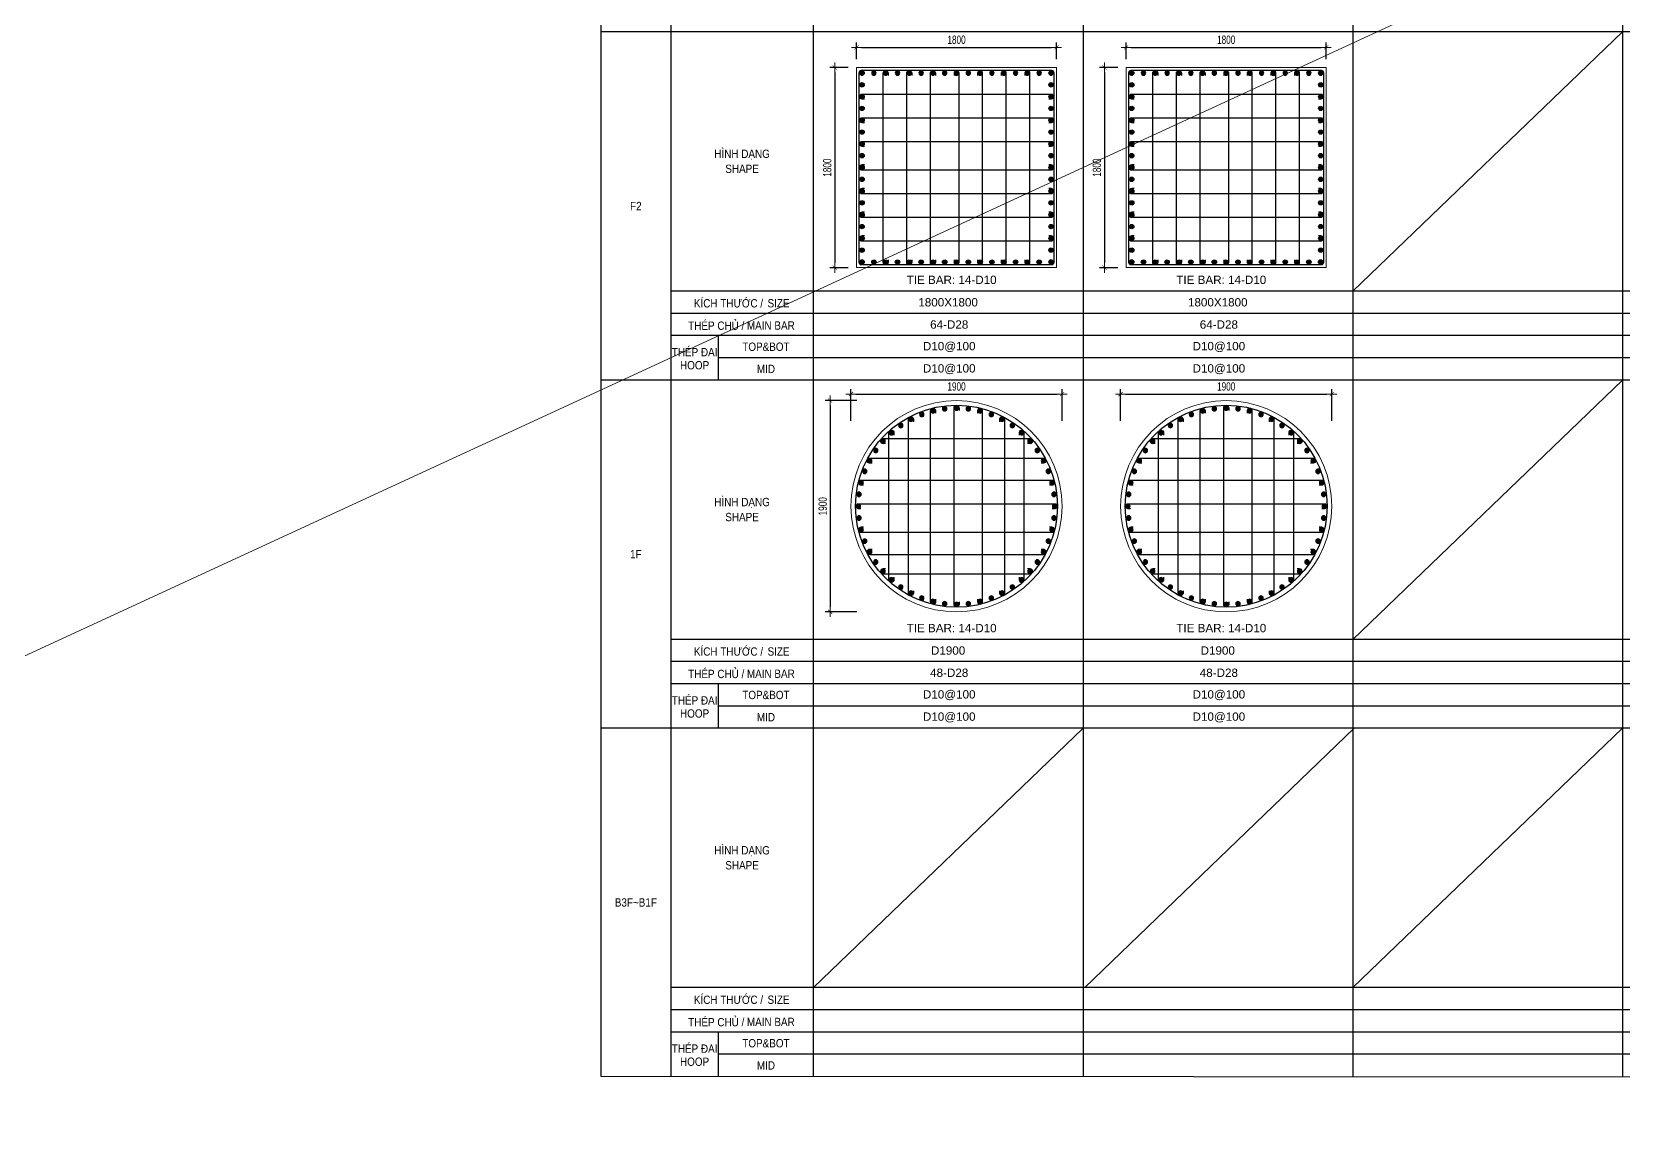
# Model space of a CAD drawing. Header units: millimetres. Extents: x 61878 to 380960, y -19809 to 191918.
# Drawn here: x 351893 to 366211, y 67508 to 77389 of the extents above; entities that cross this region are included whole.
import ezdxf
from ezdxf.enums import TextEntityAlignment as Align

# ---------------------------------------------------------------- set-up
doc = ezdxf.new("R2010")
doc.units = ezdxf.units.MM
doc.linetypes.add('CENTER2', pattern=[1.125, 0.75, -0.125, 0.125, -0.125])
doc.layers.get('Defpoints').update_dxf_attribs({"color": 151, "lineweight": 9})
for name, color, linetype in [('2', 2, 'Continuous'), ('A-ANNO-LEAD', 4, 'Continuous'), ('CEN', 1, 'CENTER2'), ('STL', 3, 'Continuous'), ('TIT1', 3, 'Continuous')]:
    doc.layers.add(name, color=color, linetype=linetype)
for name, color, linetype, lineweight in [('NDC_S_CONTINUOUS', 3, 'Continuous', 20), ('NDC_S_DIM', 1, 'Continuous', 15), ('NDC_S_VN TEXT', 7, 'Continuous', 20)]:
    doc.layers.add(name, color=color, linetype=linetype, lineweight=lineweight)
doc.styles.add('NDC_ARIAL', font='arial.ttf', dxfattribs={"width": 0.85})
doc.styles.add('NDC_DIM', font='', dxfattribs={"width": 0.75})
doc.styles.get('NDC_DIM').set_extended_font_data('Dotum')
doc.dimstyles.new('NDC_dim_30', dxfattribs={"dimscale": 30, "dimtxt": 2.5, "dimasz": 1.5, "dimexe": 1.5, "dimexo": 2.5, "dimgap": 1, "dimtad": 1, "dimdec": 0, "dimzin": 0, "dimdsep": 46, "dimtxsty": 'NDC_DIM', "dimblk": 'DIMMARK', "dimcen": 0.09, "dimdle": 1.2, "dimclrd": 1, "dimclre": 1, "dimclrt": 3, "dimadec": 0, "dimazin": 0, "dimtfac": 1, "dimtdec": 0, "dimtix": 1, "dimtofl": 0, "dimtmove": 0, "dimatfit": 3, "dimfxl": 8, "dimfxlon": 1, "dimtolj": 1, "dimtzin": 0, "dimarcsym": 0})

# ---------------------------------------------------------------- blocks, each defined once
blk = doc.blocks.new('8')
at = {"layer": '2'}
blk.add_hatch(color=256, dxfattribs=at).paths.add_polyline_path([(20, 0, 0.386127), (2, 20), (-2, 20, 0.386127), (-20, 0, 1)])
blk.add_circle((0, 0), 20, dxfattribs=at)
blk = doc.blocks.new('5')
at = {"layer": 'CEN', "rotation": 180}
blk.add_blockref('8', (0, 0), dxfattribs=at)
blk = doc.blocks.new('*U1845')
at = {"layer": 'STL', "xscale": -1}
blk.add_blockref('5', (0, 0), dxfattribs=at)
blk = doc.blocks.new('*U1846')
at = {"layer": 'NDC_S_DIM', "color": 0, "linetype": 'ByBlock', "lineweight": -2, "transparency": 16777216}
for p, rotation in [((295928, 68706), 13.84615384615385), ((296033, 68725), 6.923076923076879), ((296246, 68725), 353.0769230769231), ((296351, 68706), 346.1538461538463), ((295638, 68575), 34.61538461538463), ((295729, 68631), 27.69230769230768), ((295827, 68674), 20.76923076923077), ((296453, 68674), 339.2307692307693), ((296550, 68631), 332.3076923076924), ((296642, 68575), 325.3846153846154), ((295479, 68434), 48.46153846153847), ((295554, 68510), 41.53846153846155), ((296726, 68510), 318.4615384615385), ((296801, 68434), 311.5384615384615), ((295413, 68350), 55.38461538461539), ((296867, 68350), 304.6153846153847), ((295314, 68162), 69.23076923076923), ((295358, 68259), 62.30769230769234), ((296922, 68259), 297.6923076923077), ((296966, 68162), 290.7692307692308), ((295282, 68060), 76.15384615384617), ((296998, 68060), 283.8461538461539), ((295256, 67848), 90), ((295263, 67955), 83.0769230769231), ((297017, 67955), 276.923076923077), ((297023, 67848), 270), ((295263, 67742), 96.92307692307695), ((297017, 67742), 263.0769230769231), ((295282, 67637), 103.8461538461538), ((296998, 67637), 256.1538461538462), ((295314, 67535), 110.7692307692308), ((295358, 67438), 117.6923076923077), ((296922, 67438), 242.3076923076923), ((296966, 67535), 249.2307692307693), ((295413, 67347), 124.6153846153847), ((296867, 67347), 235.3846153846154), ((295479, 67263), 131.5384615384615), ((295554, 67187), 138.4615384615385), ((296726, 67187), 221.5384615384615), ((296801, 67263), 228.4615384615385), ((295638, 67121), 145.3846153846154), ((295729, 67066), 152.3076923076923), ((295827, 67022), 159.2307692307693), ((295928, 66991), 166.1538461538462), ((296351, 66991), 193.8461538461539), ((296453, 67022), 200.7692307692307), ((296550, 67066), 207.6923076923077), ((296642, 67121), 214.6153846153846), ((296033, 66971), 173.0769230769232), ((296140, 66965), 180), ((296246, 66971), 186.9230769230768)]:
    blk.add_blockref('*U1845', p, dxfattribs=dict(at, rotation=rotation))
blk.add_blockref('*U1845', (296140, 68732), dxfattribs=at)
blk = doc.blocks.new('DIMMARK')
at = {"layer": 'NDC_S_DIM', "color": 1}
blk.add_line((-1.5, 0), (1, 0), dxfattribs=at)
at = {"layer": 'NDC_S_DIM', "color": 2, "const_width": 0.1}
blk.add_lwpolyline([(-0.42, -0.42), (0.42, 0.42)], dxfattribs=at)
blk = doc.blocks.new('*D1904')
at = {"layer": 'Defpoints', "color": 0, "ltscale": 40, "transparency": 16777216}
for p in [(361163, 74130), (359263, 73121), (361163, 73121)]:
    blk.add_point(p, dxfattribs=at)
at = {"layer": 'NDC_S_DIM', "color": 1, "lineweight": -2, "ltscale": 40, "transparency": 16777216}
for p, q in [((359263, 73890), (359263, 74175)), ((361163, 73890), (361163, 74175)), ((359308, 74130), (361118, 74130))]:
    blk.add_line(p, q, dxfattribs=at)
at = {"layer": 'NDC_S_DIM', "color": 1, "lineweight": -2, "ltscale": 40, "transparency": 16777216, "xscale": 45, "yscale": 45, "zscale": 45, "rotation": 180}
blk.add_blockref('DIMMARK', (359263, 74130), dxfattribs=at)
at = {"layer": 'NDC_S_DIM', "color": 1, "lineweight": -2, "ltscale": 40, "transparency": 16777216, "xscale": 45, "yscale": 45, "zscale": 45}
blk.add_blockref('DIMMARK', (361163, 74130), dxfattribs=at)
at = {"layer": 'NDC_S_DIM', "color": 3, "ltscale": 40, "transparency": 16777216, "insert": (360213, 74198), "char_height": 75, "attachment_point": 5, "style": 'NDC_DIM'}
blk.add_mtext('\\A1;1900', dxfattribs=at)
blk = doc.blocks.new('*D1905')
at = {"layer": 'Defpoints', "color": 0, "ltscale": 40, "transparency": 16777216}
for p in [(360213, 74071), (359076, 72171), (360213, 72171)]:
    blk.add_point(p, dxfattribs=at)
at = {"layer": 'NDC_S_DIM', "color": 1, "lineweight": -2, "ltscale": 40, "transparency": 16777216}
for p, q in [((359316, 74071), (359031, 74071)), ((359076, 74026), (359076, 72216)), ((359316, 72171), (359031, 72171))]:
    blk.add_line(p, q, dxfattribs=at)
at = {"layer": 'NDC_S_DIM', "color": 1, "lineweight": -2, "ltscale": 40, "transparency": 16777216, "xscale": 45, "yscale": 45, "zscale": 45}
for p, rotation in [((359076, 74071), 90), ((359076, 72171), 270)]:
    blk.add_blockref('DIMMARK', p, dxfattribs=dict(at, rotation=rotation))
at = {"layer": 'NDC_S_DIM', "color": 3, "ltscale": 40, "transparency": 16777216, "insert": (359009, 73121), "char_height": 75, "attachment_point": 5, "rotation": 90, "style": 'NDC_DIM'}
blk.add_mtext('\\A1;1900', dxfattribs=at)
blk = doc.blocks.new('*D1906')
at = {"layer": 'Defpoints', "color": 0, "ltscale": 40, "transparency": 16777216}
for p in [(361113, 77249), (359313, 77067), (361113, 77067)]:
    blk.add_point(p, dxfattribs=at)
at = {"layer": 'NDC_S_DIM', "color": 1, "lineweight": -2, "ltscale": 40, "transparency": 16777216}
for p, q in [((359313, 77142), (359313, 77294)), ((359358, 77249), (361068, 77249)), ((361113, 77142), (361113, 77294))]:
    blk.add_line(p, q, dxfattribs=at)
at = {"layer": 'NDC_S_DIM', "color": 1, "lineweight": -2, "ltscale": 40, "transparency": 16777216, "xscale": 45, "yscale": 45, "zscale": 45, "rotation": 180}
blk.add_blockref('DIMMARK', (359313, 77249), dxfattribs=at)
at = {"layer": 'NDC_S_DIM', "color": 1, "lineweight": -2, "ltscale": 40, "transparency": 16777216, "xscale": 45, "yscale": 45, "zscale": 45}
blk.add_blockref('DIMMARK', (361113, 77249), dxfattribs=at)
at = {"layer": 'NDC_S_DIM', "color": 3, "ltscale": 40, "transparency": 16777216, "insert": (360213, 77317), "char_height": 75, "attachment_point": 5, "style": 'NDC_DIM'}
blk.add_mtext('\\A1;1800', dxfattribs=at)
blk = doc.blocks.new('*D1907')
at = {"layer": 'Defpoints', "color": 0, "ltscale": 40, "transparency": 16777216}
for p in [(359313, 77067), (359118, 75267), (359313, 75267)]:
    blk.add_point(p, dxfattribs=at)
at = {"layer": 'NDC_S_DIM', "color": 1, "lineweight": -2, "ltscale": 40, "transparency": 16777216}
for p, q in [((359238, 77067), (359073, 77067)), ((359118, 77022), (359118, 75312)), ((359238, 75267), (359073, 75267))]:
    blk.add_line(p, q, dxfattribs=at)
at = {"layer": 'NDC_S_DIM', "color": 1, "lineweight": -2, "ltscale": 40, "transparency": 16777216, "xscale": 45, "yscale": 45, "zscale": 45}
for p, rotation in [((359118, 77067), 90), ((359118, 75267), 270)]:
    blk.add_blockref('DIMMARK', p, dxfattribs=dict(at, rotation=rotation))
at = {"layer": 'NDC_S_DIM', "color": 3, "ltscale": 40, "transparency": 16777216, "insert": (359050, 76167), "char_height": 75, "attachment_point": 5, "rotation": 90, "style": 'NDC_DIM'}
blk.add_mtext('\\A1;1800', dxfattribs=at)
blk = doc.blocks.new('*U1865')
at = {"layer": 'STL', "xscale": -1, "rotation": 270}
blk.add_blockref('5', (0, 0), dxfattribs=at)
blk = doc.blocks.new('*U1866')
at = {"layer": 'NDC_S_DIM', "color": 0, "linetype": 'ByBlock', "lineweight": -2, "transparency": 16777216}
for p in [(308694, 70752), (308801, 70752), (308907, 70752), (309013, 70752), (309119, 70752), (309226, 70752), (309332, 70752), (309438, 70752), (309544, 70752), (309651, 70752), (309757, 70752), (309863, 70752), (309970, 70752), (310076, 70752), (310182, 70752), (310288, 70752), (310395, 70752)]:
    blk.add_blockref('*U1865', p, dxfattribs=at)
blk = doc.blocks.new('*U1859')
at = {"layer": 'STL', "xscale": -1, "rotation": 270}
blk.add_blockref('5', (0, 0), dxfattribs=at)
blk = doc.blocks.new('*U1860')
at = {"layer": 'NDC_S_DIM', "color": 0, "linetype": 'ByBlock', "lineweight": -2, "transparency": 16777216}
for p in [(308694, 70752), (308801, 70752), (308907, 70752), (309013, 70752), (309119, 70752), (309226, 70752), (309332, 70752), (309438, 70752), (309544, 70752), (309651, 70752), (309757, 70752), (309863, 70752), (309970, 70752), (310076, 70752), (310182, 70752), (310288, 70752), (310395, 70752)]:
    blk.add_blockref('*U1859', p, dxfattribs=at)
blk = doc.blocks.new('*U1861')
at = {"layer": 'STL', "xscale": -1, "rotation": 270}
blk.add_blockref('5', (0, 0), dxfattribs=at)
blk = doc.blocks.new('*U1862')
at = {"layer": 'NDC_S_DIM', "color": 0, "linetype": 'ByBlock', "lineweight": -2, "transparency": 16777216}
for p in [(308694, 70752), (308801, 70752), (308907, 70752), (309013, 70752), (309119, 70752), (309226, 70752), (309332, 70752), (309438, 70752), (309544, 70752), (309651, 70752), (309757, 70752), (309863, 70752), (309970, 70752), (310076, 70752), (310182, 70752), (310288, 70752), (310395, 70752)]:
    blk.add_blockref('*U1861', p, dxfattribs=at)
blk = doc.blocks.new('*U1863')
at = {"layer": 'STL', "xscale": -1, "rotation": 270}
blk.add_blockref('5', (0, 0), dxfattribs=at)
blk = doc.blocks.new('*U1864')
at = {"layer": 'NDC_S_DIM', "color": 0, "linetype": 'ByBlock', "lineweight": -2, "transparency": 16777216}
for p in [(308694, 70752), (308801, 70752), (308907, 70752), (309013, 70752), (309119, 70752), (309226, 70752), (309332, 70752), (309438, 70752), (309544, 70752), (309651, 70752), (309757, 70752), (309863, 70752), (309970, 70752), (310076, 70752), (310182, 70752), (310288, 70752), (310395, 70752)]:
    blk.add_blockref('*U1863', p, dxfattribs=at)
blk = doc.blocks.new('*U1889')
at = {"layer": 'STL', "xscale": -1}
blk.add_blockref('5', (0, 0), dxfattribs=at)
blk = doc.blocks.new('*U1890')
at = {"layer": 'NDC_S_DIM', "color": 0, "linetype": 'ByBlock', "lineweight": -2, "transparency": 16777216}
for p, rotation in [((295928, 68706), 13.84615384615385), ((296033, 68725), 6.923076923076879), ((296246, 68725), 353.0769230769231), ((296351, 68706), 346.1538461538463), ((295638, 68575), 34.61538461538463), ((295729, 68631), 27.69230769230768), ((295827, 68674), 20.76923076923077), ((296453, 68674), 339.2307692307693), ((296550, 68631), 332.3076923076924), ((296642, 68575), 325.3846153846154), ((295479, 68434), 48.46153846153847), ((295554, 68510), 41.53846153846155), ((296726, 68510), 318.4615384615385), ((296801, 68434), 311.5384615384615), ((295413, 68350), 55.38461538461539), ((296867, 68350), 304.6153846153847), ((295314, 68162), 69.23076923076923), ((295358, 68259), 62.30769230769234), ((296922, 68259), 297.6923076923077), ((296966, 68162), 290.7692307692308), ((295282, 68060), 76.15384615384617), ((296998, 68060), 283.8461538461539), ((295256, 67848), 90), ((295263, 67955), 83.0769230769231), ((297017, 67955), 276.923076923077), ((297023, 67848), 270), ((295263, 67742), 96.92307692307695), ((297017, 67742), 263.0769230769231), ((295282, 67637), 103.8461538461538), ((296998, 67637), 256.1538461538462), ((295314, 67535), 110.7692307692308), ((295358, 67438), 117.6923076923077), ((296922, 67438), 242.3076923076923), ((296966, 67535), 249.2307692307693), ((295413, 67347), 124.6153846153847), ((296867, 67347), 235.3846153846154), ((295479, 67263), 131.5384615384615), ((295554, 67187), 138.4615384615385), ((296726, 67187), 221.5384615384615), ((296801, 67263), 228.4615384615385), ((295638, 67121), 145.3846153846154), ((295729, 67066), 152.3076923076923), ((295827, 67022), 159.2307692307693), ((295928, 66991), 166.1538461538462), ((296351, 66991), 193.8461538461539), ((296453, 67022), 200.7692307692307), ((296550, 67066), 207.6923076923077), ((296642, 67121), 214.6153846153846), ((296033, 66971), 173.0769230769232), ((296140, 66965), 180), ((296246, 66971), 186.9230769230768)]:
    blk.add_blockref('*U1889', p, dxfattribs=dict(at, rotation=rotation))
blk.add_blockref('*U1889', (296140, 68732), dxfattribs=at)
blk = doc.blocks.new('*D1897')
at = {"layer": 'Defpoints', "color": 0, "ltscale": 40, "transparency": 16777216}
for p in [(363589, 74130), (361689, 73121), (363589, 73121)]:
    blk.add_point(p, dxfattribs=at)
at = {"layer": 'NDC_S_DIM', "color": 1, "lineweight": -2, "ltscale": 40, "transparency": 16777216}
for p, q in [((361689, 73890), (361689, 74175)), ((363589, 73890), (363589, 74175)), ((361734, 74130), (363544, 74130))]:
    blk.add_line(p, q, dxfattribs=at)
at = {"layer": 'NDC_S_DIM', "color": 1, "lineweight": -2, "ltscale": 40, "transparency": 16777216, "xscale": 45, "yscale": 45, "zscale": 45, "rotation": 180}
blk.add_blockref('DIMMARK', (361689, 74130), dxfattribs=at)
at = {"layer": 'NDC_S_DIM', "color": 1, "lineweight": -2, "ltscale": 40, "transparency": 16777216, "xscale": 45, "yscale": 45, "zscale": 45}
blk.add_blockref('DIMMARK', (363589, 74130), dxfattribs=at)
at = {"layer": 'NDC_S_DIM', "color": 3, "ltscale": 40, "transparency": 16777216, "insert": (362639, 74198), "char_height": 75, "attachment_point": 5, "style": 'NDC_DIM'}
blk.add_mtext('\\A1;1900', dxfattribs=at)
blk = doc.blocks.new('*D1898')
at = {"layer": 'Defpoints', "color": 0, "ltscale": 40, "transparency": 16777216}
for p in [(363539, 77249), (361739, 77067), (363539, 77067)]:
    blk.add_point(p, dxfattribs=at)
at = {"layer": 'NDC_S_DIM', "color": 1, "lineweight": -2, "ltscale": 40, "transparency": 16777216}
for p, q in [((361739, 77142), (361739, 77294)), ((361784, 77249), (363494, 77249)), ((363539, 77142), (363539, 77294))]:
    blk.add_line(p, q, dxfattribs=at)
at = {"layer": 'NDC_S_DIM', "color": 1, "lineweight": -2, "ltscale": 40, "transparency": 16777216, "xscale": 45, "yscale": 45, "zscale": 45, "rotation": 180}
blk.add_blockref('DIMMARK', (361739, 77249), dxfattribs=at)
at = {"layer": 'NDC_S_DIM', "color": 1, "lineweight": -2, "ltscale": 40, "transparency": 16777216, "xscale": 45, "yscale": 45, "zscale": 45}
blk.add_blockref('DIMMARK', (363539, 77249), dxfattribs=at)
at = {"layer": 'NDC_S_DIM', "color": 3, "ltscale": 40, "transparency": 16777216, "insert": (362639, 77317), "char_height": 75, "attachment_point": 5, "style": 'NDC_DIM'}
blk.add_mtext('\\A1;1800', dxfattribs=at)
blk = doc.blocks.new('*D1899')
at = {"layer": 'Defpoints', "color": 0, "ltscale": 40, "transparency": 16777216}
for p in [(361739, 77067), (361544, 75267), (361739, 75267)]:
    blk.add_point(p, dxfattribs=at)
at = {"layer": 'NDC_S_DIM', "color": 1, "lineweight": -2, "ltscale": 40, "transparency": 16777216}
for p, q in [((361664, 77067), (361499, 77067)), ((361544, 77022), (361544, 75312)), ((361664, 75267), (361499, 75267))]:
    blk.add_line(p, q, dxfattribs=at)
at = {"layer": 'NDC_S_DIM', "color": 1, "lineweight": -2, "ltscale": 40, "transparency": 16777216, "xscale": 45, "yscale": 45, "zscale": 45}
for p, rotation in [((361544, 77067), 90), ((361544, 75267), 270)]:
    blk.add_blockref('DIMMARK', p, dxfattribs=dict(at, rotation=rotation))
at = {"layer": 'NDC_S_DIM', "color": 3, "ltscale": 40, "transparency": 16777216, "insert": (361476, 76167), "char_height": 75, "attachment_point": 5, "rotation": 90, "style": 'NDC_DIM'}
blk.add_mtext('\\A1;1800', dxfattribs=at)
blk = doc.blocks.new('*U1887')
at = {"layer": 'STL', "xscale": -1, "rotation": 270}
blk.add_blockref('5', (0, 0), dxfattribs=at)
blk = doc.blocks.new('*U1888')
at = {"layer": 'NDC_S_DIM', "color": 0, "linetype": 'ByBlock', "lineweight": -2, "transparency": 16777216}
for p in [(308694, 70752), (308801, 70752), (308907, 70752), (309013, 70752), (309119, 70752), (309226, 70752), (309332, 70752), (309438, 70752), (309544, 70752), (309651, 70752), (309757, 70752), (309863, 70752), (309970, 70752), (310076, 70752), (310182, 70752), (310288, 70752), (310395, 70752)]:
    blk.add_blockref('*U1887', p, dxfattribs=at)
blk = doc.blocks.new('*U1879')
at = {"layer": 'STL', "xscale": -1, "rotation": 270}
blk.add_blockref('5', (0, 0), dxfattribs=at)
blk = doc.blocks.new('*U1880')
at = {"layer": 'NDC_S_DIM', "color": 0, "linetype": 'ByBlock', "lineweight": -2, "transparency": 16777216}
for p in [(308694, 70752), (308801, 70752), (308907, 70752), (309013, 70752), (309119, 70752), (309226, 70752), (309332, 70752), (309438, 70752), (309544, 70752), (309651, 70752), (309757, 70752), (309863, 70752), (309970, 70752), (310076, 70752), (310182, 70752), (310288, 70752), (310395, 70752)]:
    blk.add_blockref('*U1879', p, dxfattribs=at)
blk = doc.blocks.new('*U1893')
at = {"layer": 'STL', "xscale": -1, "rotation": 270}
blk.add_blockref('5', (0, 0), dxfattribs=at)
blk = doc.blocks.new('*U1894')
at = {"layer": 'NDC_S_DIM', "color": 0, "linetype": 'ByBlock', "lineweight": -2, "transparency": 16777216}
for p in [(308694, 70752), (308801, 70752), (308907, 70752), (309013, 70752), (309119, 70752), (309226, 70752), (309332, 70752), (309438, 70752), (309544, 70752), (309651, 70752), (309757, 70752), (309863, 70752), (309970, 70752), (310076, 70752), (310182, 70752), (310288, 70752), (310395, 70752)]:
    blk.add_blockref('*U1893', p, dxfattribs=at)
blk = doc.blocks.new('*U1885')
at = {"layer": 'STL', "xscale": -1, "rotation": 270}
blk.add_blockref('5', (0, 0), dxfattribs=at)
blk = doc.blocks.new('*U1886')
at = {"layer": 'NDC_S_DIM', "color": 0, "linetype": 'ByBlock', "lineweight": -2, "transparency": 16777216}
for p in [(308694, 70752), (308801, 70752), (308907, 70752), (309013, 70752), (309119, 70752), (309226, 70752), (309332, 70752), (309438, 70752), (309544, 70752), (309651, 70752), (309757, 70752), (309863, 70752), (309970, 70752), (310076, 70752), (310182, 70752), (310288, 70752), (310395, 70752)]:
    blk.add_blockref('*U1885', p, dxfattribs=at)

msp = doc.modelspace()

# ---------------------------------------------------------------- linework, layer by layer
at = {"layer": '2', "lineweight": -2, "ltscale": 1000}
for points in [[(361088, 77022.4), (361088, 75312.4, -0.4142136), (361068, 75292.4), (359358, 75292.4, -0.4142136), (359338, 75312.4), (359338, 77022.4, -0.4142136), (359358, 77042.4), (361068, 77042.4, -0.4142136)], [(363514.1, 77022.4), (363514.1, 75312.4, -0.4142136), (363494.1, 75292.4), (361784.1, 75292.4, -0.4142136), (361764.1, 75312.4), (361764.1, 77022.4, -0.4142136), (361784.1, 77042.4), (363494.1, 77042.4, -0.4142136)]]:
    msp.add_lwpolyline(points, format="xyb", close=True, dxfattribs=at)
at = {"layer": '2'}
for points in [[(359597.8, 75337.1), (359597.8, 75314.9, -1), (359552.8, 75314.9), (359552.8, 77016.9, -1), (359597.8, 77016.9), (359597.8, 76994.8)], [(359810.4, 75337.1), (359810.4, 75314.9, -1), (359765.4, 75314.9), (359765.4, 77016.9, -1), (359810.4, 77016.9), (359810.4, 76994.8)], [(360022.9, 75337.1), (360022.9, 75314.9, -1), (359977.9, 75314.9), (359977.9, 77016.9, -1), (360022.9, 77016.9), (360022.9, 76994.8)], [(360190.5, 75337.1), (360190.5, 75314.9, 1), (360235.5, 75314.9), (360235.5, 77016.9, 1), (360190.5, 77016.9), (360190.5, 76994.8)], [(360403, 75337.1), (360403, 75314.9, 1), (360448.1, 75314.9), (360448.1, 77016.9, 1), (360403, 77016.9), (360403, 76994.8)], [(360615.6, 75337.1), (360615.6, 75314.9, 1), (360660.6, 75314.9), (360660.6, 77016.9, 1), (360615.6, 77016.9), (360615.6, 76994.8)], [(360828.2, 75337.1), (360828.2, 75314.9, 1), (360873.2, 75314.9), (360873.2, 77016.9, 1), (360828.2, 77016.9), (360828.2, 76994.8)], [(362023.9, 75337.1), (362023.9, 75314.9, -1), (361978.9, 75314.9), (361978.9, 77016.9, -1), (362023.9, 77016.9), (362023.9, 76994.8)], [(362236.5, 75337.1), (362236.5, 75314.9, -1), (362191.5, 75314.9), (362191.5, 77016.9, -1), (362236.5, 77016.9), (362236.5, 76994.8)], [(362449, 75337.1), (362449, 75314.9, -1), (362404, 75314.9), (362404, 77016.9, -1), (362449, 77016.9), (362449, 76994.8)], [(362616.6, 75337.1), (362616.6, 75314.9, 1), (362661.6, 75314.9), (362661.6, 77016.9, 1), (362616.6, 77016.9), (362616.6, 76994.8)], [(362829.1, 75337.1), (362829.1, 75314.9, 1), (362874.2, 75314.9), (362874.2, 77016.9, 1), (362829.1, 77016.9), (362829.1, 76994.8)], [(363041.7, 75337.1), (363041.7, 75314.9, 1), (363086.7, 75314.9), (363086.7, 77016.9, 1), (363041.7, 77016.9), (363041.7, 76994.8)], [(363254.2, 75337.1), (363254.2, 75314.9, 1), (363299.3, 75314.9), (363299.3, 77016.9, 1), (363254.2, 77016.9), (363254.2, 76994.8)], [(359384.9, 76783.3), (359362.8, 76783.3, -1), (359362.8, 76828.4), (361064.8, 76828.4, -1), (361064.8, 76783.3), (361042.7, 76783.3)], [(361811, 76783.3), (361788.9, 76783.3, -1), (361788.9, 76828.4), (363490.9, 76828.4, -1), (363490.9, 76783.3), (363468.8, 76783.3)], [(359384.9, 76570.8), (359362.8, 76570.8, -1), (359362.8, 76615.8), (361064.8, 76615.8, -1), (361064.8, 76570.8), (361042.7, 76570.8)], [(361811, 76570.8), (361788.9, 76570.8, -1), (361788.9, 76615.8), (363490.9, 76615.8, -1), (363490.9, 76570.8), (363468.8, 76570.8)], [(359384.9, 76358.2), (359362.8, 76358.2, -1), (359362.8, 76403.2), (361064.8, 76403.2, -1), (361064.8, 76358.2), (361042.7, 76358.2)], [(361811, 76358.2), (361788.9, 76358.2, -1), (361788.9, 76403.2), (363490.9, 76403.2, -1), (363490.9, 76358.2), (363468.8, 76358.2)], [(359384.9, 76190.7), (359362.8, 76190.7, 1), (359362.8, 76145.7), (361064.8, 76145.7, 1), (361064.8, 76190.7), (361042.7, 76190.7)], [(361811, 76190.7), (361788.9, 76190.7, 1), (361788.9, 76145.7), (363490.9, 76145.7, 1), (363490.9, 76190.7), (363468.8, 76190.7)], [(359384.9, 75978.1), (359362.8, 75978.1, 1), (359362.8, 75933.1), (361064.8, 75933.1, 1), (361064.8, 75978.1), (361042.7, 75978.1)], [(361811, 75978.1), (361788.9, 75978.1, 1), (361788.9, 75933.1), (363490.9, 75933.1, 1), (363490.9, 75978.1), (363468.8, 75978.1)], [(359384.9, 75765.6), (359362.8, 75765.6, 1), (359362.8, 75720.5), (361064.8, 75720.5, 1), (361064.8, 75765.6), (361042.7, 75765.6)], [(361811, 75765.6), (361788.9, 75765.6, 1), (361788.9, 75720.5), (363490.9, 75720.5, 1), (363490.9, 75765.6), (363468.8, 75765.6)], [(359384.9, 75553), (359362.8, 75553, 1), (359362.8, 75508), (361064.8, 75508, 1), (361064.8, 75553), (361042.7, 75553)], [(361811, 75553), (361788.9, 75553, 1), (361788.9, 75508), (363490.9, 75508, 1), (363490.9, 75553), (363468.8, 75553)], [(360235.5, 72259.8), (360235.5, 72237.6, -1), (360190.5, 72237.6), (360190.5, 74004.5, -1), (360235.5, 74004.5), (360235.5, 73982.4)], [(362661.6, 72259.8), (362661.6, 72237.6, -1), (362616.6, 72237.6), (362616.6, 74004.5, -1), (362661.6, 74004.5), (362661.6, 73982.4)], [(359824.9, 72361), (359824.9, 72338.8, -1), (359779.9, 72338.8), (359779.9, 73903.3, -1), (359824.9, 73903.3), (359824.9, 73881.2)], [(360024.1, 72285.4), (360024.1, 72263.3, -1), (359979.1, 72263.3), (359979.1, 73978.8, -1), (360024.1, 73978.8), (360024.1, 73956.7)], [(360401.9, 72285.4), (360401.9, 72263.3, 1), (360446.9, 72263.3), (360446.9, 73978.8, 1), (360401.9, 73978.8), (360401.9, 73956.7)], [(360601, 72361), (360601, 72338.8, 1), (360646.1, 72338.8), (360646.1, 73903.3, 1), (360601, 73903.3), (360601, 73881.2)], [(362251, 72361), (362251, 72338.8, -1), (362206, 72338.8), (362206, 73903.3, -1), (362251, 73903.3), (362251, 73881.2)], [(362450.2, 72285.4), (362450.2, 72263.3, -1), (362405.2, 72263.3), (362405.2, 73978.8, -1), (362450.2, 73978.8), (362450.2, 73956.7)], [(362828, 72285.4), (362828, 72263.3, 1), (362873, 72263.3), (362873, 73978.8, 1), (362828, 73978.8), (362828, 73956.7)], [(363027.1, 72361), (363027.1, 72338.8, 1), (363072.1, 72338.8), (363072.1, 73903.3, 1), (363027.1, 73903.3), (363027.1, 73881.2)], [(359649.7, 72481.9), (359649.7, 72459.8, -1), (359604.6, 72459.8), (359604.6, 73782.3, -1), (359649.7, 73782.3), (359649.7, 73760.2)], [(360776.3, 72481.9), (360776.3, 72459.8, 1), (360821.3, 72459.8), (360821.3, 73782.3, 1), (360776.3, 73782.3), (360776.3, 73760.2)], [(362075.8, 72481.9), (362075.8, 72459.8, -1), (362030.7, 72459.8), (362030.7, 73782.3, -1), (362075.8, 73782.3), (362075.8, 73760.2)], [(363202.4, 72481.9), (363202.4, 72459.8, 1), (363247.4, 72459.8), (363247.4, 73782.3, 1), (363202.4, 73782.3), (363202.4, 73760.2)], [(359573.9, 73684.4), (359551.7, 73684.4, -1), (359551.7, 73729.4), (360874.3, 73729.4, -1), (360874.3, 73684.4), (360852.1, 73684.4)], [(362000, 73684.4), (361977.8, 73684.4, -1), (361977.8, 73729.4), (363300.3, 73729.4, -1), (363300.3, 73684.4), (363278.2, 73684.4)], [(359452.9, 73509.1), (359430.7, 73509.1, -1), (359430.7, 73554.1), (360995.2, 73554.1, -1), (360995.2, 73509.1), (360973.1, 73509.1)], [(361879, 73509.1), (361856.8, 73509.1, -1), (361856.8, 73554.1), (363421.3, 73554.1, -1), (363421.3, 73509.1), (363399.2, 73509.1)], [(359377.4, 73310), (359355.2, 73310, -1), (359355.2, 73355), (361070.8, 73355, -1), (361070.8, 73310), (361048.6, 73310)], [(361803.5, 73310), (361781.3, 73310, -1), (361781.3, 73355), (363496.9, 73355, -1), (363496.9, 73310), (363474.7, 73310)], [(359351.7, 73098.6), (359329.6, 73098.6, -1), (359329.6, 73143.6), (361096.4, 73143.6, -1), (361096.4, 73098.6), (361074.3, 73098.6)], [(361777.8, 73098.6), (361755.6, 73098.6, -1), (361755.6, 73143.6), (363522.5, 73143.6, -1), (363522.5, 73098.6), (363500.4, 73098.6)], [(359377.4, 72932.2), (359355.2, 72932.2, 1), (359355.2, 72887.1), (361070.8, 72887.1, 1), (361070.8, 72932.2), (361048.6, 72932.2)], [(361803.5, 72932.2), (361781.3, 72932.2, 1), (361781.3, 72887.1), (363496.9, 72887.1, 1), (363496.9, 72932.2), (363474.7, 72932.2)], [(359452.9, 72733), (359430.7, 72733, 1), (359430.7, 72688), (360995.2, 72688, 1), (360995.2, 72733), (360973.1, 72733)], [(361879, 72733), (361856.8, 72733, 1), (361856.8, 72688), (363421.3, 72688, 1), (363421.3, 72733), (363399.2, 72733)], [(359573.9, 72557.8), (359551.7, 72557.8, 1), (359551.7, 72512.7), (360874.3, 72512.7, 1), (360874.3, 72557.8), (360852.1, 72557.8)], [(362000, 72557.8), (361977.8, 72557.8, 1), (361977.8, 72512.7), (363300.3, 72512.7, 1), (363300.3, 72557.8), (363278.2, 72557.8)]]:
    msp.add_lwpolyline(points, format="xyb", dxfattribs=at)
at = {"layer": '2', "lineweight": -2, "ltscale": 1000}
for centre in [(360213, 73121.1), (362639.1, 73121.1)]:
    msp.add_circle(centre, 908.4, dxfattribs=at)
at = {"layer": 'A-ANNO-LEAD'}
msp.add_lwpolyline([(357013.7, 67994), (378348.7, 67980.8), (378348.7, 84600.8), (357013.7, 84614)], close=True, dxfattribs=at)
at = {"layer": 'Defpoints', "ltscale": 40}
msp.add_line((302635, 49083.4), (380959.6, 85214), dxfattribs=at)
at = {"layer": 'NDC_S_CONTINUOUS', "ltscale": 70}
for points in [[(361113, 77067.4), (361113, 75267.4), (359313, 75267.4), (359313, 77067.4), (361113, 77067.4)], [(363539.1, 77067.4), (363539.1, 75267.4), (361739.1, 75267.4), (361739.1, 77067.4), (363539.1, 77067.4)]]:
    msp.add_lwpolyline(points, dxfattribs=at)
for centre in [(360213, 73121.1), (362639.1, 73121.1)]:
    msp.add_circle(centre, 950, dxfattribs=at)
at = {"layer": 'TIT1'}
for p, q in [((357641.6, 83894), (357641.6, 67994)), ((358925.5, 67994), (358925.6, 83894)), ((361351.6, 83894), (361351.6, 67994)), ((363777.7, 83894), (363777.7, 67994)), ((366203.8, 83894), (366203.8, 67994)), ((378348.7, 77388.6), (357013.7, 77388.6)), ((378348.7, 74255.9), (357013.7, 74255.9)), ((378348.7, 71123.2), (357013.7, 71123.2))]:
    msp.add_line(p, q, dxfattribs=at)
at = {"layer": 'TIT1', "color": 8}
for p, q in [((378348.7, 75055.9), (357641.6, 75055.9)), ((378348.7, 74855.9), (357641.6, 74855.9)), ((378348.7, 74655.9), (357641.6, 74655.9)), ((358070.8, 74255.9), (358070.8, 74655.9)), ((378348.7, 74455.9), (358070.8, 74455.9)), ((378348.7, 71923.2), (357641.6, 71923.2)), ((378348.7, 71723.2), (357641.6, 71723.2)), ((378348.7, 71523.2), (357641.6, 71523.2)), ((358070.8, 71123.2), (358070.8, 71523.2)), ((378348.7, 71323.2), (358070.8, 71323.2)), ((378348.7, 68790.4), (357641.6, 68790.4)), ((378348.7, 68590.4), (357641.6, 68590.4)), ((378348.7, 68390.4), (357641.6, 68390.4)), ((358070.8, 67990.4), (358070.8, 68390.4)), ((378348.7, 68190.4), (358070.8, 68190.4))]:
    msp.add_line(p, q, dxfattribs=at)
for points in [[(366203.8, 77388.6), (363777.7, 75055.9)], [(366203.8, 74255.9), (363777.7, 71923.2)], [(361351.6, 71123.2), (358925.5, 68790.4)], [(363792.1, 71123.2), (361366, 68790.4)], [(366203.8, 71123.2), (363777.7, 68790.4)]]:
    msp.add_lwpolyline(points, dxfattribs=at)

# ---------------------------------------------------------------- block references
at = {"layer": 'NDC_S_DIM', "xscale": -1}
for name, p, rotation in [('*U1862', (288611.2, -233376.3), 270), ('*U1864', (290311.7, -233376.3), 270), ('*U1894', (291037.3, -233376.3), 270), ('*U1886', (292737.8, -233376.3), 270), ('*U1860', (50668.5, 146069.5), 180), ('*U1880', (53094.6, 146069.5), 180)]:
    msp.add_blockref(name, p, dxfattribs=dict(at, rotation=rotation))
at = {"layer": 'NDC_S_DIM'}
for name, p in [('*U1866', (50668.5, 6265.4)), ('*U1888', (53094.6, 6265.4)), ('*U1846', (64073.2, 5272.7)), ('*U1890', (66499.3, 5272.7))]:
    msp.add_blockref(name, p, dxfattribs=at)

# ---------------------------------------------------------------- texts
at = {"layer": 'NDC_S_VN TEXT', "style": 'NDC_ARIAL', "width": 0.85}
for s, p in [('HÌNH DẠNG', (358283.6, 76292.9)), ('KÍCH THƯỚC /', (358161.2, 74955.9)), ('THÉP CHỦ /', (358051.1, 74755.9)), ('THÉP ĐAI', (357856.3, 74516.9)), ('HÌNH DẠNG', (358283.6, 73160.2)), ('KÍCH THƯỚC /', (358161.2, 71823.2)), ('THÉP CHỦ /', (358051.1, 71623.2)), ('THÉP ĐAI', (357856.3, 71384.2)), ('HÌNH DẠNG', (358283.6, 70027.5)), ('KÍCH THƯỚC /', (358161.2, 68690.4)), ('THÉP CHỦ /', (358051.1, 68490.4)), ('THÉP ĐAI', (357856.3, 68251.5))]:
    msp.add_text(s, height=75, dxfattribs=at).set_placement(p, align=Align.MIDDLE)
at = {"layer": 'TIT1', "style": 'NDC_ARIAL', "width": 0.85}
for s, p in [('SHAPE', (358283.6, 76156.6)), ('F2', (357327.7, 75822.2)), ('SIZE', (358611.7, 74947)), ('MAIN BAR', (358542, 74747)), ('TOP&BOT', (358498.2, 74555.9)), ('HOOP', (357856.3, 74389.6)), ('MID', (358498.2, 74355.9)), ('SHAPE', (358283.6, 73023.9)), ('1F', (357327.7, 72689.5)), ('SIZE', (358611.7, 71814.3)), ('MAIN BAR', (358542, 71614.3)), ('TOP&BOT', (358498.2, 71423.2)), ('HOOP', (357856.3, 71256.9)), ('MID', (358498.2, 71223.2)), ('SHAPE', (358283.6, 69891.2)), ('B3F~B1F', (357327.7, 69556.8)), ('SIZE', (358611.7, 68681.6)), ('MAIN BAR', (358542, 68481.6)), ('TOP&BOT', (358498.2, 68290.4)), ('HOOP', (357856.3, 68124.2)), ('MID', (358498.2, 68090.4))]:
    msp.add_text(s, height=75, dxfattribs=at).set_placement(p, align=Align.MIDDLE)
at = {"layer": 'TIT1', "style": 'NDC_ARIAL'}
for s, p in [('TIE BAR: 14-D10', (360168.9, 75157.6)), ('TIE BAR: 14-D10', (362595, 75157.6)), ('64-D28', (360147.1, 74755.7)), ('64-D28', (362573.2, 74755.7)), ('D10@100', (360147.1, 74555.7)), ('D10@100', (362573.2, 74555.7)), ('D10@100', (360147.1, 74355.7)), ('D10@100', (362573.2, 74355.7)), ('TIE BAR: 14-D10', (360168.9, 72024.9)), ('TIE BAR: 14-D10', (362595, 72024.9)), ('D1900', (360137.1, 71823)), ('D1900', (362563.2, 71823)), ('48-D28', (360147.1, 71623)), ('48-D28', (362573.2, 71623)), ('D10@100', (360147.1, 71423)), ('D10@100', (362573.2, 71423)), ('D10@100', (360147.1, 71223)), ('D10@100', (362573.2, 71223))]:
    msp.add_text(s, height=75, dxfattribs=at).set_placement(p, align=Align.MIDDLE)
at = {"layer": 'TIT1', "color": 6, "style": 'NDC_ARIAL'}
for p in [(360137.1, 74955.7), (362563.2, 74955.7)]:
    msp.add_text('1800X1800', height=75, dxfattribs=at).set_placement(p, align=Align.MIDDLE)

# ---------------------------------------------------------------- dimensions: what is measured, and where the dimension line sits
at = {"layer": 'NDC_S_DIM', "ltscale": 40}
for base, p1, p2, picture, middle in [((361113, 77249), (359313, 77067.4), (361113, 77067.4), '*D1906', (360213, 77316.6)), ((363539.1, 77249), (361739.1, 77067.4), (363539.1, 77067.4), '*D1898', (362639.1, 77316.6)), ((361163, 74130.2), (359263, 73121.1), (361163, 73121.1), '*D1904', (360213, 74197.7)), ((363589.1, 74130.2), (361689.1, 73121.1), (363589.1, 73121.1), '*D1897', (362639.1, 74197.7))]:
    dim = msp.add_linear_dim(base=base, p1=p1, p2=p2, dimstyle='NDC_dim_30', dxfattribs=at)
    dim.commit()
    dim.dimension.update_dxf_attribs({"geometry": picture, "text_midpoint": middle})
for base, p1, p2, picture, middle in [((359117.6, 75267.4), (359313, 77067.4), (359313, 75267.4), '*D1907', (359050.1, 76167.4)), ((361543.7, 75267.4), (361739.1, 77067.4), (361739.1, 75267.4), '*D1899', (361476.2, 76167.4)), ((359076.4, 72171.1), (360213, 74071.1), (360213, 72171.1), '*D1905', (359008.9, 73121.1))]:
    dim = msp.add_linear_dim(base=base, p1=p1, p2=p2, angle=90, dimstyle='NDC_dim_30', dxfattribs=at)
    dim.commit()
    dim.dimension.update_dxf_attribs({"geometry": picture, "text_midpoint": middle})

doc.saveas('drawing.dxf')
